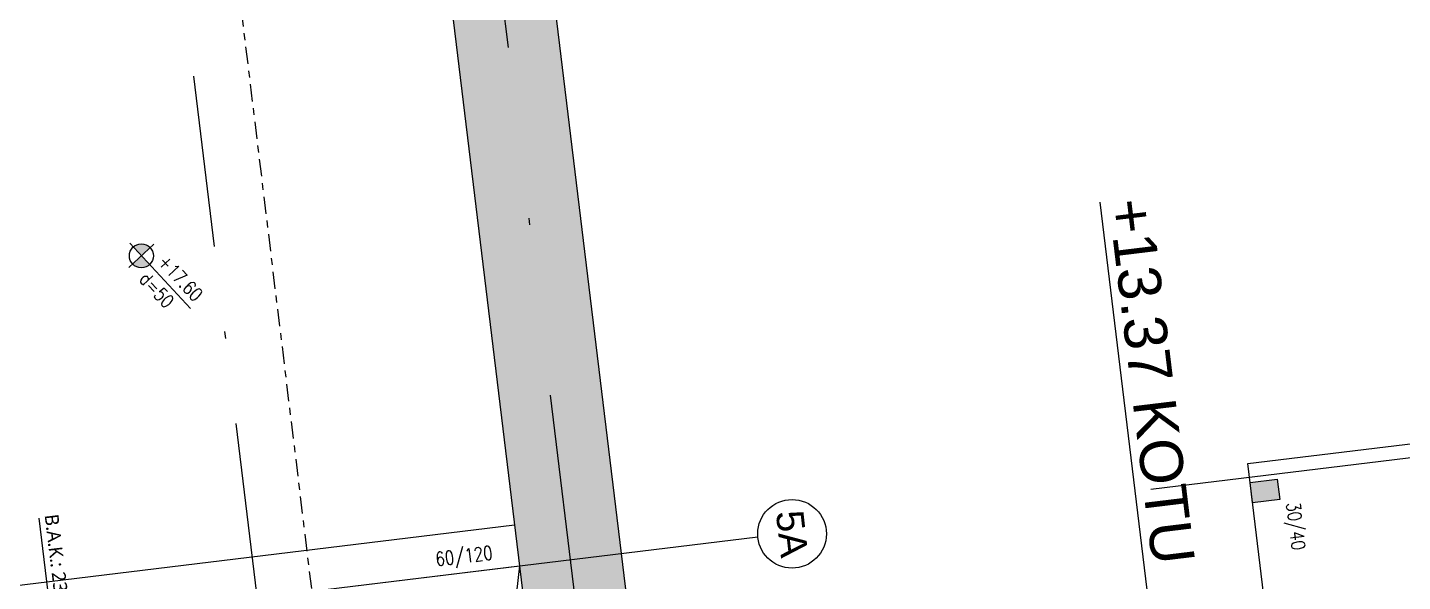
# Model space of a CAD drawing. Header units: millimetres. Extents: x 400382 to 401500, y 4543975 to 4544133.
# Drawn here: x 400472.18 to 400492.22, y 4544068.96 to 4544077.03 of the extents above; entities that cross this region are included whole.
import ezdxf
from ezdxf.enums import TextEntityAlignment as Align

# ---------------------------------------------------------------- set-up
doc = ezdxf.new("R2010")
doc.units = ezdxf.units.MM
for name, pattern in [('AKS', [3, 2.5, -0.25, 0, -0.25]), ('CENTER', [2, 1.25, -0.25, 0.25, -0.25]), ('CONTINU', [0]), ('DASHDOT2', [0.5, 0.25, -0.125, 0, -0.125])]:
    doc.linetypes.add(name, pattern=pattern)
for name, color, linetype in [('aks prota', 2, 'AKS'), ('caks prota', 4, 'Continuous'), ('kesit prota', 1, 'Continuous'), ('kiriş boyutu prota', 6, 'Continuous'), ('kiriş prota', 6, 'Continuous'), ('kolon tarama prota', 252, 'Continuous'), ('lkolon prota', 4, 'Continuous'), ('merdiven prota', 2, 'Continuous'), ('perde prota', 1, 'Continuous'), ('PRT-AL-TUNEL_EKSENI', 14, 'DASHDOT2'), ('skesit prota', 7, 'Continuous'), ('st-s_level (kot)', 6, 'Continuous'), ('st-s_levelmark (kot işareti)', 4, 'Continuous'), ('taks prota', 7, 'Continuous'), ('tplan prota', 7, 'Continuous')]:
    doc.layers.add(name, color=color, linetype=linetype)
doc.styles.add('Arial', font='Arial.ttf')
doc.styles.add('OLCU', font='romanstw.shx')
doc.styles.add('Segoe UI Light_1', font='', dxfattribs={"height": 200})
doc.styles.add('TAKS', font='Arial Unicode.ttf')
doc.styles.add('TKIRIS', font='romanstw.shx')
doc.styles.add('tkolon', font='romanstw.shx')
doc.styles.get('Segoe UI Light_1').set_extended_font_data('Segoe UI Light')

# ---------------------------------------------------------------- blocks, each defined once
blk = doc.blocks.new('17.60 mekanik')
at = {"layer": 'kolon tarama prota'}
blk.add_line((138272.9, 64961.4), (138115, 65076.2), dxfattribs=at)
at = {"layer": 'kolon tarama prota', "insert": (138128.7, 65101.5), "char_height": 20, "width": 213.157, "attachment_point": 1, "rotation": 324, "line_spacing_factor": 1.142579, "style": 'Segoe UI Light_1'}
blk.add_mtext('B.A.K.: 23.29 m', dxfattribs=at)
blk = doc.blocks.new('PLAN_KOT')
at = {"layer": 'st-s_levelmark (kot işareti)'}
h = blk.add_hatch(color=256, dxfattribs=at)
h.paths.add_polyline_path([(0, 17.5, 0.414214), (-17.5, 0), (0, 0)])
h.paths.add_polyline_path([(17.5, 0), (0, 0), (0, -17.5, 0.414214)])
for p, q in [((0, 25), (0, -25)), ((105, 0), (-25, 0))]:
    blk.add_line(p, q, dxfattribs=at)
blk.add_circle((0, 0), 17.5, dxfattribs=at)
at = {"layer": 'st-s_level (kot)', "color": 6, "style": 'OLCU', "width": 0.8}
for tag, p in [('KOT', (22.7, 9.8)), ('DÖŞEME_KALINLIĞI', (22.7, -27.6))]:
    blk.add_attdef(tag, p, '', height=20, dxfattribs=at)

msp = doc.modelspace()

# ---------------------------------------------------------------- hatches: boundary and pattern name
at = {"layer": 'kolon tarama prota'}
h = msp.add_hatch(color=256, dxfattribs=at)
h.dxf.hatch_style = 1
h.paths.add_polyline_path([(400485.118, 4544034.122), (400477.132, 4544099.89), (400434.743, 4544094.743), (400434.924, 4544093.254), (400475.823, 4544098.22), (400483.38, 4544035.99)])
h = msp.add_hatch(color=256, dxfattribs=at)
h.dxf.hatch_style = 1
h.paths.add_polyline_path([(400489.997, 4544070.4), (400490.394, 4544070.448), (400490.43, 4544070.15), (400490.033, 4544070.102)])
h.paths.add_polyline_path([(400490.376, 4544067.279), (400490.773, 4544067.327), (400490.809, 4544067.03), (400490.412, 4544066.981)])
h.paths.add_polyline_path([(400493.93, 4544067.711), (400494.327, 4544067.759), (400494.363, 4544067.461), (400493.966, 4544067.413)])
h.paths.add_polyline_path([(400492.529, 4544070.707), (400492.926, 4544070.755), (400492.962, 4544070.458), (400492.565, 4544070.409)])

# ---------------------------------------------------------------- linework, layer by layer
at = {"layer": 'aks prota', "ltscale": 10}
for p, q in [((400490.074, 4543987.091), (400475.978, 4544103.171)), ((400488.552, 4544070.301), (400496.401, 4544071.254)), ((400436.465, 4544063.976), (400482.824, 4544069.606)), ((400436.465, 4544063.976), (400482.824, 4544069.606))]:
    msp.add_line(p, q, dxfattribs=at)
at = {"layer": 'caks prota', "ltscale": 0.05}
msp.add_circle((400483.322, 4544069.65), 0.5, dxfattribs=at)
msp.add_circle((400483.322, 4544069.65), 0.5, dxfattribs=at)
at = {"layer": 'kesit prota'}
msp.add_lwpolyline([(400489.997, 4544070.4), (400490.394, 4544070.448), (400490.43, 4544070.15), (400490.033, 4544070.102), (400489.997, 4544070.4)], dxfattribs=at)
at = {"layer": 'kiriş prota'}
for p, q in [((400470.442, 4544068.706), (400479.277, 4544069.779)), ((400473.493, 4544068.472), (400479.349, 4544069.184))]:
    msp.add_line(p, q, dxfattribs=at)
msp.add_lwpolyline([(400492.892, 4544071.03), (400492.995, 4544070.186), (400494.017, 4544070.31), (400494.363, 4544067.461), (400490.412, 4544066.981), (400489.964, 4544070.674)], close=True, dxfattribs=at)
at = {"layer": 'perde prota'}
msp.add_lwpolyline([(400485.118, 4544034.122), (400477.132, 4544099.89), (400434.744, 4544094.743), (400434.925, 4544093.254), (400475.823, 4544098.22), (400483.38, 4544035.99)], close=True, dxfattribs=at)
at = {"layer": 'perde prota', "color": 4}
msp.add_lwpolyline([(400479.349, 4544069.184), (400477.862, 4544056.128), (400473.493, 4544068.472)], dxfattribs=at)
at = {"layer": 'PRT-AL-TUNEL_EKSENI', "ltscale": 10}
msp.add_line((400484.743, 4543992.832), (400471.41, 4544102.627), dxfattribs=at)
at = {"layer": 'skesit prota', "linetype": 'CENTER', "ltscale": 0.2}
msp.add_lwpolyline([(400471.977, 4544104.59), (400486.286, 4543986.758)], dxfattribs=at)

# ---------------------------------------------------------------- block references
at = {"layer": 'merdiven prota', "xscale": 0.01, "yscale": 0.01, "zscale": 0.01, "rotation": 312.9239939574316}
msp.add_blockref('17.60 mekanik', (399055.222, 4544638.047), dxfattribs=at)
at = {"layer": 'st-s_level (kot)', "linetype": 'CONTINU', "ltscale": 0.1, "xscale": 0.01, "yscale": 0.01, "zscale": 0.01, "rotation": 312.9239939574316}
msp.add_blockref('PLAN_KOT', (400473.839, 4544073.7), dxfattribs=at).add_auto_attribs({'KOT': '+17.60', 'DÖŞEME_KALINLIĞI': 'd=50'})

# ---------------------------------------------------------------- texts
at = {"layer": 'kiriş boyutu prota', "ltscale": 0.05, "style": 'TKIRIS', "width": 0.8}
msp.add_text('60/120', height=0.2, rotation=6.924, dxfattribs=at).set_placement((400478.956, 4544069.379), align=Align.MIDDLE_RIGHT)
at = {"layer": 'lkolon prota', "style": 'tkolon', "width": 0.8}
msp.add_text('30/40', height=0.2, rotation=276.924, dxfattribs=at).set_placement((400490.523, 4544070.097))
at = {"layer": 'taks prota', "style": 'TAKS'}
msp.add_text('5A', height=0.4, rotation=276.4292, dxfattribs=at).set_placement((400483.322, 4544069.65), align=Align.MIDDLE_CENTER)
msp.add_text('5A', height=0.4, rotation=276.4292, dxfattribs=at).set_placement((400483.322, 4544069.65), align=Align.MIDDLE_CENTER)
at = {"layer": 'tplan prota', "style": 'Arial'}
msp.add_text('%%U+13.37 KOTU  KALIP PLANI', height=0.625, rotation=276.924, dxfattribs=at).set_placement((400488.909, 4544069.03), align=Align.MIDDLE)

doc.saveas('drawing.dxf')
